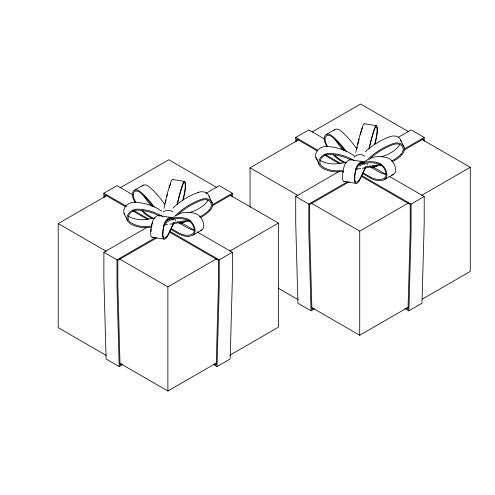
<?xml version="1.0" encoding="UTF-8"?>
<svg xmlns="http://www.w3.org/2000/svg" width="495" height="495" viewBox="0 0 495 495"><rect width="100%" height="100%" fill="white"/><g stroke="black" fill="none" stroke-linecap="round" stroke-linejoin="round"><path stroke-width="0.74" d="M213.704 364.636L217.045 366.566L219.26 286.098L219.26 259.838L169.24 230.955M404.873 308.484L408.882 310.798L411.098 230.336L411.098 204.076L361.74 175.577M175.335 220.696L175.589 219.582M367.166 164.934L367.42 163.82M173.454 223.028L168.974 232.681A29.18 6.169 -81.2 0 1 163.548 237.402A8.038 1.695 -81.2 0 1 163.22 230.194A8.038 1.695 -81.2 0 1 165.559 222.094A56.498 11.942 -81.2 0 1 171.536 218.92M173.776 223.35L168.974 233.696A30.381 6.423 -81.2 0 1 163.325 238.602A9.269 1.961 -81.2 0 1 162.942 230.286A9.269 1.961 -81.2 0 1 165.639 220.943A57.711 12.196 -81.2 0 1 172.384 218.159M365.291 167.267L360.812 176.913A29.18 6.169 -81.2 0 1 355.385 181.64A8.038 1.695 -81.2 0 1 355.057 174.432A8.038 1.695 -81.2 0 1 357.396 166.332A56.498 11.942 -81.2 0 1 363.373 163.158M365.607 167.582L360.805 177.934A30.381 6.423 -81.2 0 1 355.156 182.841A9.269 1.961 -81.2 0 1 354.779 174.525A9.269 1.961 -81.2 0 1 357.477 165.181A57.711 12.196 -81.2 0 1 364.221 162.397M354.166 157.101C356.734 154.118 361.653 153.636 364.691 156.148M163.393 211.91C166.029 209.744 170.218 209.744 172.854 211.91M103.876 197.851L103.876 193.223L116.987 185.65L132.994 194.894M106.363 355.484L58.224 327.69L58.224 223.579L106.833 195.519M120.149 187.828L168.758 159.761L216.228 187.172M134.324 190.309L143.067 185.26M295.713 142.09L295.713 137.455L308.824 129.888L324.163 138.742M250.062 207.145L250.062 167.817L298.671 139.751M311.986 132.066L360.595 104L408.734 131.794M122.543 364.636L119.196 366.566L106.085 358.993L103.876 278.524L103.876 252.271L146.563 227.626M205.92 193.353L219.26 185.65L232.372 193.223L232.372 197.084M168.418 219.78L169.667 219.062M171.542 217.979L173.411 216.897M175.286 215.814L176.536 215.096M326.162 134.547L334.905 129.498M103.876 252.271L116.987 259.838L155.671 237.501M179.679 223.641L182.352 222.1M212.361 204.775L232.372 193.223M156.63 237.959L117.859 260.345L117.859 285.578L120.044 365.062L122.042 363.912M181.362 223.678L185.378 221.364M212.114 205.926L231.499 194.733L231.499 196.261M170.416 229.117L177.748 233.349A30.381 17.542 60 0 0 193.18 234.995L201.923 229.946A9.269 5.352 60 0 0 202.962 221.407A9.269 5.352 60 0 0 195.587 213.623A57.711 33.32 60 0 0 178.912 213.914M314.375 308.868L311.033 310.798L297.922 303.231L295.713 222.762L295.713 196.503L339.063 171.474M398.425 137.202L411.098 129.888L424.209 137.455L424.209 141.316M360.255 164.018L365.873 160.776M295.713 196.503L308.824 204.076L347.509 181.739M371.516 167.879L374.851 165.955M404.198 149.007L424.209 137.455M349.136 181.807L309.697 204.577L309.697 229.816L311.881 309.301L313.88 308.15M373.867 167.533L377.209 165.602M403.951 150.164L423.336 138.971L423.336 140.5M119.741 259.095L167.879 286.89L216.488 258.823M229.804 251.138L278.413 223.072L278.413 327.183L229.804 355.249M219.26 259.838L232.372 252.271L232.372 278.524L230.163 358.993L217.045 366.566M362.922 173.739L369.586 177.581A30.381 17.542 60 0 0 385.017 179.227L393.754 174.184A9.269 5.352 60 0 0 394.8 165.646A9.269 5.352 60 0 0 387.424 157.862A57.711 33.32 60 0 0 370.749 158.146M311.578 203.334L359.716 231.128L408.325 203.061M421.641 195.376L470.25 167.31L470.25 271.421L422.309 299.098M411.098 204.076L424.209 196.503L424.209 222.762L421.994 303.231L408.882 310.798M119.741 363.206L167.879 391L216.488 362.934M311.578 307.445L359.716 335.239L408.325 307.172M339.254 163.461L346.717 162.304M355.886 168.275L358.126 167.929M364.994 166.871L380.661 164.445M355.676 169.321L360.824 168.523M362.297 168.294L380.674 165.454A30.381 23.964 -24.9 0 0 381.973 165.237M147.417 219.223L154.879 218.072M164.798 223.926L166.289 223.697M173.157 222.632L188.83 220.207M152.076 226.902L150.604 227.131A30.381 23.964 -24.9 0 1 129.529 223.127A9.269 7.314 -24.9 0 1 128.106 214.211A9.269 7.314 -24.9 0 1 138.179 209.125A57.711 45.515 -24.9 0 1 162.762 216.6M163.839 225.083L167.52 224.513M169.723 224.173L188.843 221.215A30.381 23.964 -24.9 0 0 190.142 220.999M364.264 123.738L376.206 125.588M362.909 161.679L350.967 159.835A57.711 12.196 -81.2 0 0 345.535 163.331A9.269 1.961 -81.2 0 0 342.837 172.675A9.269 1.961 -81.2 0 0 343.221 180.991A30.381 6.423 -81.2 0 0 344.873 181.417M344 181.467L355.942 183.317M172.427 179.499L184.369 181.349M171.072 217.441L159.13 215.597A57.711 12.196 -81.2 0 0 153.698 219.093A9.269 1.961 -81.2 0 0 151 228.436A9.269 1.961 -81.2 0 0 151.383 236.752A30.381 6.423 -81.2 0 0 153.035 237.179M152.169 237.229L164.111 239.079M422.111 139.516L470.25 167.31M341.507 148.754L344.842 150.684M372.184 166.469L386.193 174.556M389.528 176.48L424.209 196.503M369.796 166.605L378.316 171.524A29.18 16.849 60 0 0 386.348 174.401M345.535 162.694L341.606 160.423A29.18 16.849 60 0 1 334.855 155.312M363.021 172.786L369.573 176.567A29.18 16.842 60 0 0 384.398 178.163M344.26 162.966L341.593 161.426A30.381 17.542 60 0 1 333.246 154.768M295.713 137.455L317.722 150.164M325.722 154.786L341.067 163.641M317.307 150.938L296.585 138.971L296.585 141.267M324.658 155.183L339.366 163.672M361.424 176.406L410.225 204.577L410.225 229.816L408.035 309.301L406.036 308.15M250.062 167.817L298.2 195.612M230.274 195.278L278.413 223.072M150.338 204.905L152.336 206.056M180.347 222.23L194.356 230.317M197.022 231.858L232.372 252.271M177.959 222.366L186.479 227.285A29.18 16.849 60 0 0 194.51 230.163M278.14 288.139L298.2 299.723M153.704 218.456L149.768 216.185A29.18 16.849 60 0 1 142.164 210.227M171.183 228.548L177.736 232.334A29.18 16.842 60 0 0 192.561 233.925A8.038 4.641 60 0 0 193.465 226.524A8.038 4.641 60 0 0 187.073 219.774A56.498 32.62 60 0 0 166.376 222.564M152.423 218.728L149.756 217.187A30.381 17.542 60 0 1 141.409 210.53M103.876 193.223L126.553 206.316M133.891 210.548L148.562 219.019M125.47 206.7L104.748 194.733L104.748 197.029M132.821 210.944L147.529 219.434M169.587 232.167L218.388 260.345L218.388 285.578L216.204 365.062L214.205 363.912M58.224 223.579L106.363 251.373M400.876 140.363L404.075 147.256M315.847 157.435L319.046 164.328M209.038 196.125L212.237 203.018M124.01 213.197L127.209 220.089M311.033 310.798L308.824 230.336L308.824 204.076M119.196 366.566L116.987 286.098L116.987 259.838M359.716 231.128L359.716 335.239M167.879 286.89L167.879 391M333.859 130.463A9.269 5.352 60 0 1 341.234 131.194A57.711 33.32 60 0 1 356.815 149.063A56.498 11.942 -81.2 0 1 357.204 147.188M346.568 151.916A57.711 33.32 60 0 0 332.498 136.243A9.269 5.352 60 0 0 325.122 135.512A9.269 5.352 60 0 0 326.162 145.252A30.381 17.542 60 0 0 327.201 146.978M327.777 146.551A29.18 16.849 60 0 1 326.78 144.893A8.038 4.641 60 0 1 325.877 136.453A8.038 4.641 60 0 1 332.269 137.084A56.498 32.614 60 0 1 344.916 150.864M343.592 150.282A29.18 16.861 60 0 1 335.511 139.856M317.635 160.064A9.269 7.314 -24.9 0 1 316.942 151.241A9.269 7.314 -24.9 0 1 326.811 146.464A57.711 45.515 -24.9 0 1 354.253 155.919M354.005 160.467A57.711 45.515 -24.9 0 0 330.01 153.357A9.269 7.314 -24.9 0 0 319.937 158.443A9.269 7.314 -24.9 0 0 321.36 167.366A30.381 23.964 -24.9 0 0 342.441 171.369M342.453 170.36A29.18 23.011 -24.9 0 1 322.202 166.524A8.038 6.336 -24.9 0 1 320.97 158.79A8.038 6.336 -24.9 0 1 329.701 154.384A56.498 44.556 -24.9 0 1 350.8 159.972M339.254 163.468A29.18 23.018 -24.9 0 1 320.364 160.498M363.998 163.597A56.498 11.942 -81.2 0 1 364.592 164.222M343.115 172.582A8.038 1.695 -81.2 0 1 343.326 171.196M385.017 179.227A9.269 5.352 60 0 0 386.057 170.695A9.269 5.352 60 0 0 378.681 162.911A57.711 33.32 60 0 0 358.597 165.008M393.754 174.184A30.381 17.542 60 0 1 391.613 175.112M359.234 166.066A56.498 32.62 60 0 1 378.91 164.012A8.038 4.641 60 0 1 385.302 170.756A8.038 4.641 60 0 1 384.398 178.157M368.954 148.661A57.711 12.196 -81.2 0 1 374.381 128.768A9.269 1.961 -81.2 0 1 377.079 126.466A9.269 1.961 -81.2 0 1 376.701 136.422A30.381 6.423 -81.2 0 1 375.049 143.977M355.825 152.547A57.711 12.196 -81.2 0 1 362.445 126.924A9.269 1.961 -81.2 0 1 364.759 123.868M357.891 144.15A56.498 11.942 -81.2 0 1 358.609 141.18M358.795 140.45A56.498 11.942 -81.2 0 1 359.166 139.008M360.311 134.807A56.498 11.942 -81.2 0 1 360.7 133.452M360.898 132.79A56.498 11.942 -81.2 0 1 361.499 130.835M361.703 130.191A56.498 11.942 -81.2 0 1 362.526 127.698M369.282 148.426A56.498 11.942 -81.2 0 1 374.468 129.554A8.038 1.702 -81.2 0 1 376.806 127.568A8.038 1.702 -81.2 0 1 376.472 136.199M376.46 136.187A29.18 6.15 -81.2 0 1 374.585 144.546M392.083 161.853A30.381 23.964 -24.9 0 0 401.754 154.929A9.269 7.314 -24.9 0 0 403.178 145.567A9.269 7.314 -24.9 0 0 393.104 143.6A57.711 45.515 -24.9 0 0 366.114 161.079M365.205 151.903A57.711 45.515 -24.9 0 1 389.905 136.707A9.269 7.314 -24.9 0 1 401.148 141.62M399.719 144.2A8.038 6.336 -24.9 0 1 397.714 147.448A29.18 23.011 -24.9 0 1 381.218 156.797M368.756 159.842A56.498 44.556 -24.9 0 1 393.414 144.528A8.038 6.336 -24.9 0 1 402.144 146.235A8.038 6.336 -24.9 0 1 400.913 154.341M400.907 154.341A29.18 22.999 -24.9 0 1 391.632 160.98M142.028 186.225A9.269 5.352 60 0 1 149.403 186.962A57.711 33.32 60 0 1 164.983 204.825M154.347 207.139A57.711 33.32 60 0 0 140.66 192.004A9.269 5.352 60 0 0 133.285 191.274A9.269 5.352 60 0 0 134.324 201.013A30.381 17.542 60 0 0 135.37 202.74M135.939 202.313A29.18 16.849 60 0 1 134.943 200.661A8.038 4.641 60 0 1 134.04 192.215A8.038 4.641 60 0 1 140.431 192.852A56.498 32.614 60 0 1 153.079 206.632M151.761 206.044A29.18 16.861 60 0 1 143.674 195.618M124.901 214.886A9.269 7.314 -24.9 0 1 125.557 206.39A9.269 7.314 -24.9 0 1 134.98 202.232A57.711 45.515 -24.9 0 1 161.859 211.272M150.622 226.122A29.18 23.011 -24.9 0 1 130.371 222.286A8.038 6.336 -24.9 0 1 129.139 214.552A8.038 6.336 -24.9 0 1 137.87 210.146A56.498 44.556 -24.9 0 1 159.576 216.061M147.417 219.236A29.18 23.018 -24.9 0 1 128.533 216.266M172.167 219.359A56.498 11.942 -81.2 0 1 172.761 219.99M151.006 231.641A8.038 1.695 -81.2 0 1 151.198 229.03M151.377 227.657A8.038 1.695 -81.2 0 1 152.54 222.571M193.18 234.995A9.269 5.352 60 0 0 194.219 226.456A9.269 5.352 60 0 0 186.844 218.672A57.711 33.32 60 0 0 166.759 220.77M201.923 229.946A30.381 17.542 60 0 1 200.877 230.472M177.123 204.423A57.711 12.196 -81.2 0 1 182.55 184.53A9.269 1.961 -81.2 0 1 185.248 182.228A9.269 1.961 -81.2 0 1 184.864 192.19A30.381 6.423 -81.2 0 1 183.212 199.739M163.994 208.308A57.711 12.196 -81.2 0 1 170.608 182.686A9.269 1.961 -81.2 0 1 172.922 179.636M165.367 202.956A56.498 11.942 -81.2 0 1 166.06 199.912M166.778 196.942A56.498 11.942 -81.2 0 1 167.514 194.052M169.265 187.89A56.498 11.942 -81.2 0 1 170.484 184.072M177.445 204.194A56.498 11.942 -81.2 0 1 182.63 185.316A8.038 1.702 -81.2 0 1 184.969 183.329A8.038 1.702 -81.2 0 1 184.641 191.961A29.18 6.15 -81.2 0 1 182.599 200.871M200.246 217.614A30.381 23.964 -24.9 0 0 209.917 210.691A9.269 7.314 -24.9 0 0 211.34 201.329A9.269 7.314 -24.9 0 0 201.267 199.361A57.711 45.515 -24.9 0 0 174.723 216.377M172.897 208.117A57.711 45.515 -24.9 0 1 198.068 192.475M198.068 192.468A9.269 7.314 -24.9 0 1 209.342 198.037M207.888 199.961A8.038 6.336 -24.9 0 1 205.877 203.21A29.18 23.011 -24.9 0 1 189.381 212.559M173.033 219.718A56.498 44.556 -24.9 0 1 174.277 218.314M177.383 215.164A56.498 44.556 -24.9 0 1 201.576 200.289A8.038 6.336 -24.9 0 1 210.307 201.997A8.038 6.336 -24.9 0 1 209.076 210.109M209.069 210.103A29.18 22.999 -24.9 0 1 199.794 216.742"/></g></svg>
